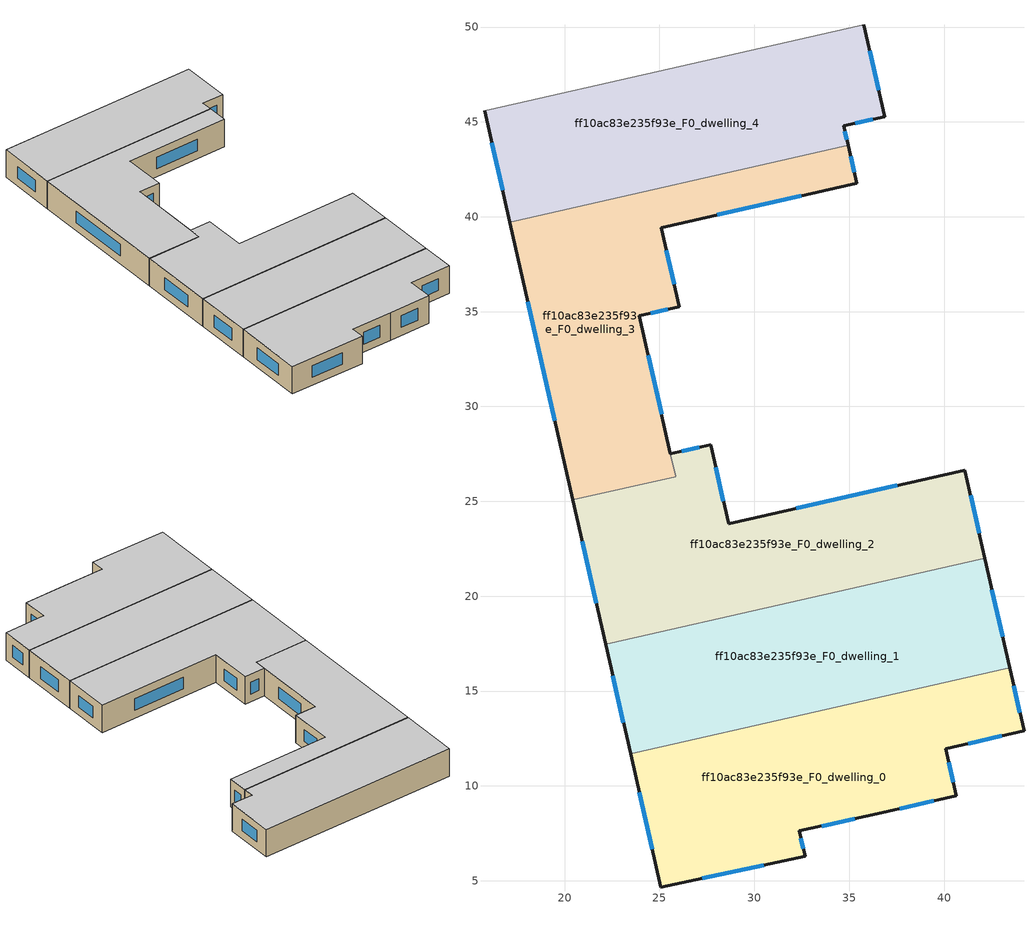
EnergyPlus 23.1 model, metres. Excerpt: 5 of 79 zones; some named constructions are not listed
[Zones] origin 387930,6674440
ff10ac83e235f93e_F0_dwelling_0
 floor ground (EU_floor_Construction): 43.46,16.22 44.22,12.91 40.09,11.95 40.65,9.48 36.48,8.54 32.37,7.62 32.68,6.3 25.07,4.65 23.48,11.68 z0
 wall outside (EU_wall_Construction): 23.48,11.68 25.07,4.65 32.68,6.3 32.37,7.62 36.48,8.54 40.65,9.48 40.09,11.95 44.22,12.91 43.46,16.22 z0:3
 wall to ff10ac83e235f93e_F0_dwelling_1 (EU_wall_Construction): 43.46,16.22 23.48,11.68 z0:3
 window (EU_Window_Construction): 37.67,8.81 39.46,9.21 / 33.54,7.88 35.3,8.28 / 32.59,6.68 32.46,7.25 / 27.25,5.12 30.51,5.83 / 23.93,9.68 24.62,6.66 / 44,13.86 43.68,15.28 / 41.27,12.22 43.04,12.63 / 40.49,10.19 40.25,11.24 z0.86:2.14
 ceiling to ff10ac83e235f93e_F1_dwelling_0 (EU_floor_Construction): 40.65,9.48 40.09,11.95 44.22,12.91 43.46,16.22 23.48,11.68 25.07,4.65 32.68,6.3 32.37,7.62 36.48,8.54 z3
ff10ac83e235f93e_F0_dwelling_1
 floor ground (EU_floor_Construction): 42.15,21.99 43.46,16.22 23.48,11.68 22.17,17.46 z0
 wall outside (EU_wall_Construction): 43.46,16.22 42.15,21.99 / 22.17,17.46 23.48,11.68 z0:3
 wall to ff10ac83e235f93e_F0_dwelling_2 (EU_wall_Construction): 42.15,21.99 22.17,17.46 z0:3
 window (EU_Window_Construction): 43.09,17.87 42.53,20.35 / 22.54,15.81 23.1,13.33 z0.86:2.14
 ceiling to ff10ac83e235f93e_F1_dwelling_1 (EU_floor_Construction): 43.46,16.22 42.15,21.99 22.17,17.46 23.48,11.68 z3
ff10ac83e235f93e_F0_dwelling_2
 floor ground (EU_floor_Construction): 41.1,26.64 42.15,21.99 22.17,17.46 20.43,25.08 25.85,26.31 25.58,27.5 27.7,27.98 28.64,23.82 z0
 wall outside (EU_wall_Construction): 20.43,25.08 22.17,17.46 / 42.15,21.99 41.1,26.64 28.64,23.82 27.7,27.98 25.58,27.5 z0:3
 wall to ff10ac83e235f93e_F0_dwelling_3 (EU_wall_Construction): 25.58,27.5 25.85,26.31 20.43,25.08 z0:3
 window (EU_Window_Construction): 20.93,22.9 21.67,19.63 / 27.09,27.85 26.18,27.64 / 28.37,25.01 27.97,26.79 / 37.54,25.84 32.2,24.62 / 41.85,23.32 41.4,25.32 z0.86:2.14
 ceiling to ff10ac83e235f93e_F1_dwelling_2 (EU_floor_Construction): 42.15,21.99 41.1,26.64 28.64,23.82 27.7,27.98 25.58,27.5 25.85,26.31 20.43,25.08 22.17,17.46 z3
ff10ac83e235f93e_F0_dwelling_3
 floor ground (EU_floor_Construction): 34.95,43.76 35.41,41.77 25.1,39.42 26.04,35.26 23.93,34.79 25.58,27.51 25.85,26.31 20.43,25.08 17.11,39.71 z0
 wall outside (EU_wall_Construction): 17.11,39.71 20.43,25.08 / 25.58,27.51 23.93,34.79 26.04,35.26 25.1,39.42 35.41,41.77 34.95,43.76 z0:3
 wall to ff10ac83e235f93e_F0_dwelling_4 (EU_wall_Construction): 34.95,43.76 17.11,39.71 z0:3
 window (EU_Window_Construction): 18.06,35.53 19.49,29.26 / 35.28,42.33 35.08,43.19 / 28.04,40.09 32.46,41.1 / 25.77,36.45 25.37,38.24 / 24.53,34.92 25.44,35.13 / 25.11,29.59 24.4,32.71 z0.86:2.14
 ceiling to ff10ac83e235f93e_F1_dwelling_3 (EU_floor_Construction): 25.85,26.31 23.93,34.79 26.04,35.26 25.1,39.42 35.41,41.77 34.95,43.76 17.11,39.71 20.43,25.08 z3
ff10ac83e235f93e_F0_dwelling_4
 floor ground (EU_floor_Construction): 35.76,50.13 36.86,45.28 34.71,44.79 34.95,43.76 17.11,39.71 15.78,45.59 z0
 wall outside (EU_wall_Construction): 15.78,45.59 17.11,39.71 / 34.95,43.76 34.71,44.79 36.86,45.28 35.76,50.13 z0:3
 wall to ff10ac83e235f93e_F0_dwelling_5 (EU_wall_Construction): 35.76,50.13 15.78,45.59 z0:3
 window (EU_Window_Construction): 16.16,43.91 16.73,41.39 / 36.55,46.66 36.08,48.74 / 35.33,44.93 36.25,45.14 / 34.88,44.05 34.78,44.49 z0.86:2.14
 ceiling to ff10ac83e235f93e_F1_dwelling_4 (EU_floor_Construction): 34.95,43.76 34.71,44.79 36.86,45.28 35.76,50.13 15.78,45.59 17.11,39.71 z3
[SCHEDULE:FILE] Column Number=1; Rows to Skip at Top=0; Number of Hours of Data=8760; Column Separator=Comma; Interpolate to Timestep=No; Minutes per Item=60; Adjust Schedule for Daylight Savings=Yes
Name | File
EU_Step8_GainSchedule_ff10ac83e235f93e_F2_dwelling_1_f000 | ../../schedules/ff10ac83e235f93e/ff10ac83e235f93e_F2_dwelling_1_f000_gain.csv
EU_Step8_GainSchedule_ff10ac83e235f93e_F2_dwelling_2_f000 | ../../schedules/ff10ac83e235f93e/ff10ac83e235f93e_F2_dwelling_2_f000_gain.csv
EU_Step8_GainSchedule_ff10ac83e235f93e_F2_dwelling_3_f000 | ../../schedules/ff10ac83e235f93e/ff10ac83e235f93e_F2_dwelling_3_f000_gain.csv
EU_Step8_GainSchedule_ff10ac83e235f93e_F2_dwelling_4_f000 | ../../schedules/ff10ac83e235f93e/ff10ac83e235f93e_F2_dwelling_4_f000_gain.csv
EU_Step8_GainSchedule_ff10ac83e235f93e_F2_dwelling_5_f000 | ../../schedules/ff10ac83e235f93e/ff10ac83e235f93e_F2_dwelling_5_f000_gain.csv
EU_Step8_GainSchedule_ff10ac83e235f93e_F2_dwelling_6_f000 | ../../schedules/ff10ac83e235f93e/ff10ac83e235f93e_F2_dwelling_6_f000_gain.csv
EU_Step8_GainSchedule_ff10ac83e235f93e_F2_dwelling_7_f000 | ../../schedules/ff10ac83e235f93e/ff10ac83e235f93e_F2_dwelling_7_f000_gain.csv
EU_Step8_GainSchedule_ff10ac83e235f93e_F2_dwelling_8_f000 | ../../schedules/ff10ac83e235f93e/ff10ac83e235f93e_F2_dwelling_8_f000_gain.csv
EU_Step8_GainSchedule_ff10ac83e235f93e_F2_dwelling_9_f000 | ../../schedules/ff10ac83e235f93e/ff10ac83e235f93e_F2_dwelling_9_f000_gain.csv
EU_Step8_GainSchedule_ff10ac83e235f93e_F4_dwelling_1_f000 | ../../schedules/ff10ac83e235f93e/ff10ac83e235f93e_F4_dwelling_1_f000_gain.csv
EU_Step8_GainSchedule_ff10ac83e235f93e_F4_dwelling_2_f000 | ../../schedules/ff10ac83e235f93e/ff10ac83e235f93e_F4_dwelling_2_f000_gain.csv
EU_Step8_GainSchedule_ff10ac83e235f93e_F4_dwelling_3_f000 | ../../schedules/ff10ac83e235f93e/ff10ac83e235f93e_F4_dwelling_3_f000_gain.csv
EU_Step8_GainSchedule_ff10ac83e235f93e_F4_dwelling_4_f000 | ../../schedules/ff10ac83e235f93e/ff10ac83e235f93e_F4_dwelling_4_f000_gain.csv
EU_Step8_GainSchedule_ff10ac83e235f93e_F4_dwelling_5_f000 | ../../schedules/ff10ac83e235f93e/ff10ac83e235f93e_F4_dwelling_5_f000_gain.csv
EU_Step8_GainSchedule_ff10ac83e235f93e_F4_dwelling_6_f000 | ../../schedules/ff10ac83e235f93e/ff10ac83e235f93e_F4_dwelling_6_f000_gain.csv
EU_Step8_GainSchedule_ff10ac83e235f93e_F4_dwelling_7_f000 | ../../schedules/ff10ac83e235f93e/ff10ac83e235f93e_F4_dwelling_7_f000_gain.csv
EU_Step8_GainSchedule_ff10ac83e235f93e_F4_dwelling_8_f000 | ../../schedules/ff10ac83e235f93e/ff10ac83e235f93e_F4_dwelling_8_f000_gain.csv
EU_Step8_GainSchedule_ff10ac83e235f93e_F4_dwelling_9_f000 | ../../schedules/ff10ac83e235f93e/ff10ac83e235f93e_F4_dwelling_9_f000_gain.csv
EU_Step8_GainSchedule_ff10ac83e235f93e_F5_dwelling_0_f000 | ../../schedules/ff10ac83e235f93e/ff10ac83e235f93e_F5_dwelling_0_f000_gain.csv
EU_Step8_GainSchedule_ff10ac83e235f93e_F5_dwelling_1_f000 | ../../schedules/ff10ac83e235f93e/ff10ac83e235f93e_F5_dwelling_1_f000_gain.csv
EU_Step8_GainSchedule_ff10ac83e235f93e_F5_dwelling_2_f000 | ../../schedules/ff10ac83e235f93e/ff10ac83e235f93e_F5_dwelling_2_f000_gain.csv
EU_Step8_GainSchedule_ff10ac83e235f93e_F5_dwelling_3_f000 | ../../schedules/ff10ac83e235f93e/ff10ac83e235f93e_F5_dwelling_3_f000_gain.csv
EU_Step8_GainSchedule_ff10ac83e235f93e_F5_dwelling_4_f000 | ../../schedules/ff10ac83e235f93e/ff10ac83e235f93e_F5_dwelling_4_f000_gain.csv
EU_Step8_GainSchedule_ff10ac83e235f93e_F5_dwelling_5_f000 | ../../schedules/ff10ac83e235f93e/ff10ac83e235f93e_F5_dwelling_5_f000_gain.csv
EU_Step8_GainSchedule_ff10ac83e235f93e_F5_dwelling_6_f000 | ../../schedules/ff10ac83e235f93e/ff10ac83e235f93e_F5_dwelling_6_f000_gain.csv
EU_Step8_GainSchedule_ff10ac83e235f93e_F5_dwelling_7_f000 | ../../schedules/ff10ac83e235f93e/ff10ac83e235f93e_F5_dwelling_7_f000_gain.csv
EU_Step8_GainSchedule_ff10ac83e235f93e_F5_dwelling_8_f000 | ../../schedules/ff10ac83e235f93e/ff10ac83e235f93e_F5_dwelling_8_f000_gain.csv
EU_Step8_GainSchedule_ff10ac83e235f93e_F5_dwelling_9_f000 | ../../schedules/ff10ac83e235f93e/ff10ac83e235f93e_F5_dwelling_9_f000_gain.csv
